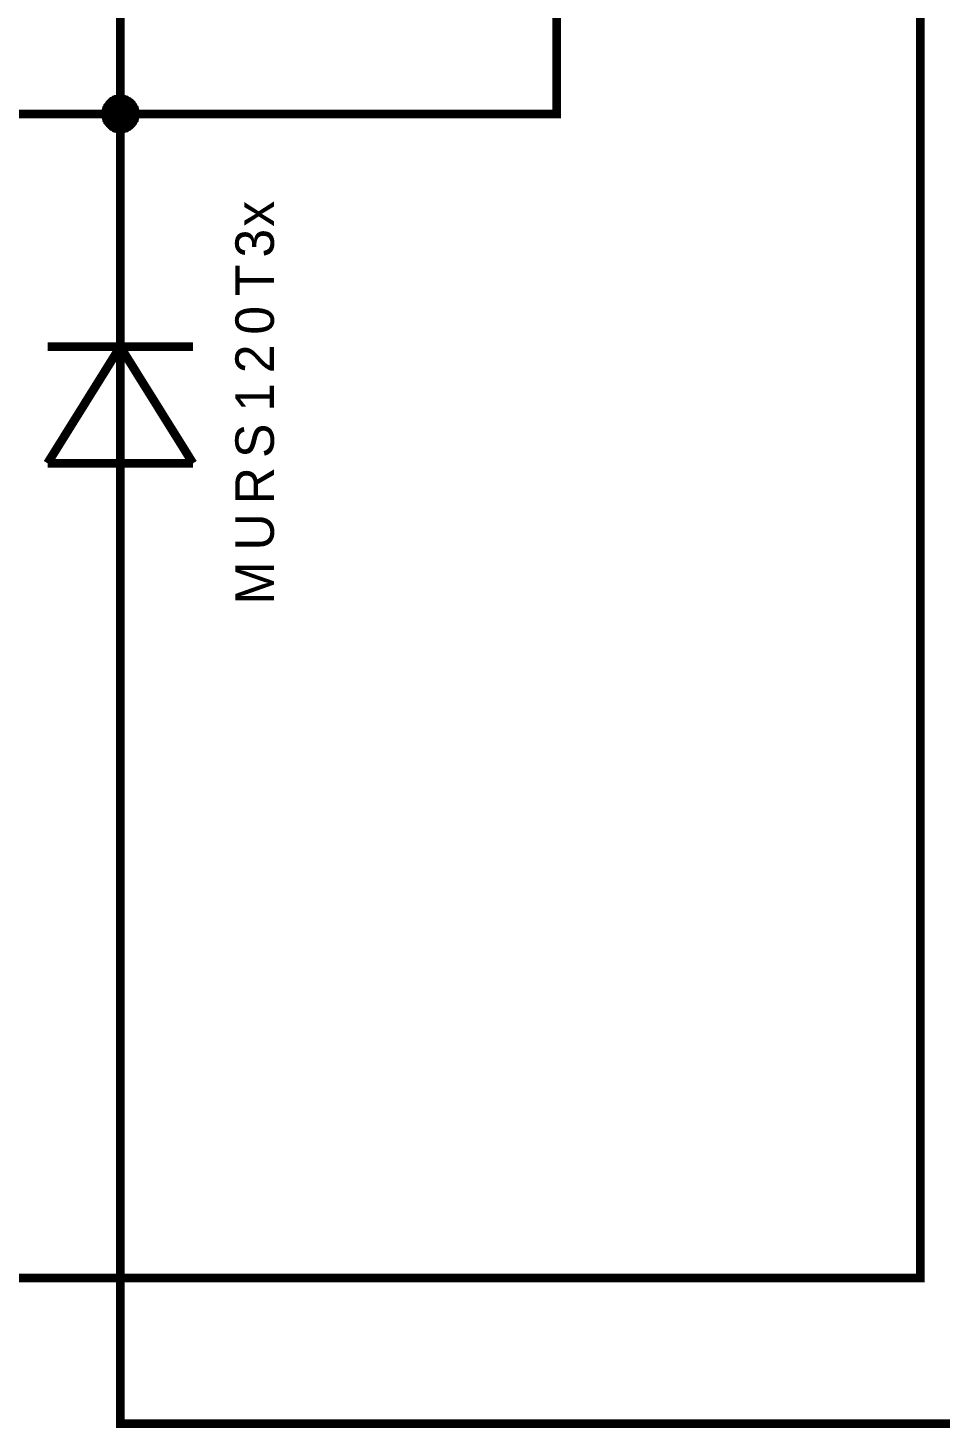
# Model space of a CAD drawing. Header units: millimetres. Extents: x 0 to 420, y 0 to 297.
# Drawn here: x 224.32 to 255.69, y 124.84 to 172.95 of the extents above; entities that cross this region are included whole.
import ezdxf

# ---------------------------------------------------------------- set-up
doc = ezdxf.new("R2010")
doc.units = ezdxf.units.MM
doc.layers.add('Sheet', color=255, linetype='Continuous')

msp = doc.modelspace()

# ---------------------------------------------------------------- linework, layer by layer
at = {"layer": 'Sheet'}
for points, const_width in [([(222.496, 129.987), (254.986, 129.987), (254.986, 210)], 0.3), ([(242.49, 177.495), (242.49, 169.993), (227.494, 169.993), (227.494, 184.996)], 0.3), ([(226.998, 169.993), (226.998, 170.027), (226.998, 170.043), (226.998, 170.076), (227.015, 170.093), (227.015, 170.126), (227.015, 170.142), (227.031, 170.176), (227.031, 170.192), (227.048, 170.209), (227.064, 170.242), (227.064, 170.258), (227.081, 170.275), (227.097, 170.291), (227.114, 170.325), (227.13, 170.341), (227.147, 170.358), (227.163, 170.374), (227.18, 170.391), (227.197, 170.407), (227.213, 170.424), (227.23, 170.424), (227.263, 170.441), (227.279, 170.457), (227.296, 170.474), (227.329, 170.474), (227.346, 170.49), (227.362, 170.49), (227.395, 170.49), (227.412, 170.507), (227.445, 170.507), (227.461, 170.507), (227.494, 170.507)], 0.3), ([(226.998, 169.993), (226.998, 170.027), (226.998, 170.043), (226.998, 170.076), (227.015, 170.093), (227.015, 170.126), (227.015, 170.142), (227.031, 170.176), (227.031, 170.192), (227.048, 170.209), (227.064, 170.242), (227.064, 170.258), (227.081, 170.275), (227.097, 170.291), (227.114, 170.325), (227.13, 170.341), (227.147, 170.358), (227.163, 170.374), (227.18, 170.391), (227.197, 170.407), (227.213, 170.424), (227.23, 170.424), (227.263, 170.441), (227.279, 170.457), (227.296, 170.474), (227.329, 170.474), (227.346, 170.49), (227.362, 170.49), (227.395, 170.49), (227.412, 170.507), (227.445, 170.507), (227.461, 170.507), (227.494, 170.507)], 0.3), ([(226.998, 169.993), (226.998, 170.027), (226.998, 170.043), (226.998, 170.076), (227.015, 170.093), (227.015, 170.126), (227.015, 170.142), (227.031, 170.176), (227.031, 170.192), (227.048, 170.209), (227.064, 170.242), (227.064, 170.258), (227.081, 170.275), (227.097, 170.291), (227.114, 170.325), (227.13, 170.341), (227.147, 170.358), (227.163, 170.374), (227.18, 170.391), (227.197, 170.407), (227.213, 170.424), (227.23, 170.424), (227.263, 170.441), (227.279, 170.457), (227.296, 170.474), (227.329, 170.474), (227.346, 170.49), (227.362, 170.49), (227.395, 170.49), (227.412, 170.507), (227.445, 170.507), (227.461, 170.507), (227.494, 170.507)], 0.3), ([(226.998, 169.993), (226.998, 170.027), (226.998, 170.043), (226.998, 170.076), (227.015, 170.093), (227.015, 170.126), (227.015, 170.142), (227.031, 170.176), (227.031, 170.192), (227.048, 170.209), (227.064, 170.242), (227.064, 170.258), (227.081, 170.275), (227.097, 170.291), (227.114, 170.325), (227.13, 170.341), (227.147, 170.358), (227.163, 170.374), (227.18, 170.391), (227.197, 170.407), (227.213, 170.424), (227.23, 170.424), (227.263, 170.441), (227.279, 170.457), (227.296, 170.474), (227.329, 170.474), (227.346, 170.49), (227.362, 170.49), (227.395, 170.49), (227.412, 170.507), (227.445, 170.507), (227.461, 170.507), (227.494, 170.507)], 0.3), ([(226.998, 169.993), (226.998, 170.027), (226.998, 170.043), (226.998, 170.076), (227.015, 170.093), (227.015, 170.126), (227.015, 170.142), (227.031, 170.176), (227.031, 170.192), (227.048, 170.209), (227.064, 170.242), (227.064, 170.258), (227.081, 170.275), (227.097, 170.291), (227.114, 170.325), (227.13, 170.341), (227.147, 170.358), (227.163, 170.374), (227.18, 170.391), (227.197, 170.407), (227.213, 170.424), (227.23, 170.424), (227.263, 170.441), (227.279, 170.457), (227.296, 170.474), (227.329, 170.474), (227.346, 170.49), (227.362, 170.49), (227.395, 170.49), (227.412, 170.507), (227.445, 170.507), (227.461, 170.507), (227.494, 170.507)], 0.3), ([(226.998, 169.993), (226.998, 170.027), (226.998, 170.043), (226.998, 170.076), (227.015, 170.093), (227.015, 170.126), (227.015, 170.142), (227.031, 170.176), (227.031, 170.192), (227.048, 170.209), (227.064, 170.242), (227.064, 170.258), (227.081, 170.275), (227.097, 170.291), (227.114, 170.325), (227.13, 170.341), (227.147, 170.358), (227.163, 170.374), (227.18, 170.391), (227.197, 170.407), (227.213, 170.424), (227.23, 170.424), (227.263, 170.441), (227.279, 170.457), (227.296, 170.474), (227.329, 170.474), (227.346, 170.49), (227.362, 170.49), (227.395, 170.49), (227.412, 170.507), (227.445, 170.507), (227.461, 170.507), (227.494, 170.507)], 0.3), ([(226.998, 169.993), (226.998, 170.027), (226.998, 170.043), (226.998, 170.076), (227.015, 170.093), (227.015, 170.126), (227.015, 170.142), (227.031, 170.176), (227.031, 170.192), (227.048, 170.209), (227.064, 170.242), (227.064, 170.258), (227.081, 170.275), (227.097, 170.291), (227.114, 170.325), (227.13, 170.341), (227.147, 170.358), (227.163, 170.374), (227.18, 170.391), (227.197, 170.407), (227.213, 170.424), (227.23, 170.424), (227.263, 170.441), (227.279, 170.457), (227.296, 170.474), (227.329, 170.474), (227.346, 170.49), (227.362, 170.49), (227.395, 170.49), (227.412, 170.507), (227.445, 170.507), (227.461, 170.507), (227.494, 170.507)], 0.0991), ([(226.998, 169.993), (226.998, 170.027), (226.998, 170.043), (226.998, 170.076), (227.015, 170.093), (227.015, 170.126), (227.015, 170.142), (227.031, 170.176), (227.031, 170.192), (227.048, 170.209), (227.064, 170.242), (227.064, 170.258), (227.081, 170.275), (227.097, 170.291), (227.114, 170.325), (227.13, 170.341), (227.147, 170.358), (227.163, 170.374), (227.18, 170.391), (227.197, 170.407), (227.213, 170.424), (227.23, 170.424), (227.263, 170.441), (227.279, 170.457), (227.296, 170.474), (227.329, 170.474), (227.346, 170.49), (227.362, 170.49), (227.395, 170.49), (227.412, 170.507), (227.445, 170.507), (227.461, 170.507), (227.494, 170.507)], 0.0991), ([(226.998, 169.993), (226.998, 170.027), (226.998, 170.043), (226.998, 170.076), (227.015, 170.093), (227.015, 170.126), (227.015, 170.142), (227.031, 170.176), (227.031, 170.192), (227.048, 170.209), (227.064, 170.242), (227.064, 170.258), (227.081, 170.275), (227.097, 170.291), (227.114, 170.325), (227.13, 170.341), (227.147, 170.358), (227.163, 170.374), (227.18, 170.391), (227.197, 170.407), (227.213, 170.424), (227.23, 170.424), (227.263, 170.441), (227.279, 170.457), (227.296, 170.474), (227.329, 170.474), (227.346, 170.49), (227.362, 170.49), (227.395, 170.49), (227.412, 170.507), (227.445, 170.507), (227.461, 170.507), (227.494, 170.507)], 0.0991), ([(226.998, 169.993), (226.998, 170.027), (226.998, 170.043), (226.998, 170.076), (227.015, 170.093), (227.015, 170.126), (227.015, 170.142), (227.031, 170.176), (227.031, 170.192), (227.048, 170.209), (227.064, 170.242), (227.064, 170.258), (227.081, 170.275), (227.097, 170.291), (227.114, 170.325), (227.13, 170.341), (227.147, 170.358), (227.163, 170.374), (227.18, 170.391), (227.197, 170.407), (227.213, 170.424), (227.23, 170.424), (227.263, 170.441), (227.279, 170.457), (227.296, 170.474), (227.329, 170.474), (227.346, 170.49), (227.362, 170.49), (227.395, 170.49), (227.412, 170.507), (227.445, 170.507), (227.461, 170.507), (227.494, 170.507)], 0.0991), ([(226.998, 169.993), (226.998, 170.027), (226.998, 170.043), (226.998, 170.076), (227.015, 170.093), (227.015, 170.126), (227.015, 170.142), (227.031, 170.176), (227.031, 170.192), (227.048, 170.209), (227.064, 170.242), (227.064, 170.258), (227.081, 170.275), (227.097, 170.291), (227.114, 170.325), (227.13, 170.341), (227.147, 170.358), (227.163, 170.374), (227.18, 170.391), (227.197, 170.407), (227.213, 170.424), (227.23, 170.424), (227.263, 170.441), (227.279, 170.457), (227.296, 170.474), (227.329, 170.474), (227.346, 170.49), (227.362, 170.49), (227.395, 170.49), (227.412, 170.507), (227.445, 170.507), (227.461, 170.507), (227.494, 170.507)], 0.0991), ([(226.998, 169.993), (226.998, 170.027), (226.998, 170.043), (226.998, 170.076), (227.015, 170.093), (227.015, 170.126), (227.015, 170.142), (227.031, 170.176), (227.031, 170.192), (227.048, 170.209), (227.064, 170.242), (227.064, 170.258), (227.081, 170.275), (227.097, 170.291), (227.114, 170.325), (227.13, 170.341), (227.147, 170.358), (227.163, 170.374), (227.18, 170.391), (227.197, 170.407), (227.213, 170.424), (227.23, 170.424), (227.263, 170.441), (227.279, 170.457), (227.296, 170.474), (227.329, 170.474), (227.346, 170.49), (227.362, 170.49), (227.395, 170.49), (227.412, 170.507), (227.445, 170.507), (227.461, 170.507), (227.494, 170.507)], 0.0991), ([(227.494, 170.507), (227.494, 170.507)], 0.3), ([(227.494, 170.507), (227.528, 170.507), (227.544, 170.507), (227.577, 170.507), (227.594, 170.49), (227.627, 170.49), (227.643, 170.49), (227.677, 170.474), (227.693, 170.474), (227.71, 170.457), (227.743, 170.441), (227.759, 170.424), (227.776, 170.424), (227.792, 170.407), (227.826, 170.391), (227.842, 170.374), (227.859, 170.358), (227.875, 170.341), (227.892, 170.325), (227.908, 170.291), (227.925, 170.275), (227.925, 170.258), (227.941, 170.242), (227.958, 170.209), (227.974, 170.192), (227.974, 170.176), (227.991, 170.142), (227.991, 170.126), (227.991, 170.093), (228.008, 170.076), (228.008, 170.043), (228.008, 170.027), (228.008, 169.993)], 0.3), ([(227.494, 170.507), (227.494, 170.507)], 0.3), ([(227.494, 170.507), (227.528, 170.507), (227.544, 170.507), (227.577, 170.507), (227.594, 170.49), (227.627, 170.49), (227.643, 170.49), (227.677, 170.474), (227.693, 170.474), (227.71, 170.457), (227.743, 170.441), (227.759, 170.424), (227.776, 170.424), (227.792, 170.407), (227.826, 170.391), (227.842, 170.374), (227.859, 170.358), (227.875, 170.341), (227.892, 170.325), (227.908, 170.291), (227.925, 170.275), (227.925, 170.258), (227.941, 170.242), (227.958, 170.209), (227.974, 170.192), (227.974, 170.176), (227.991, 170.142), (227.991, 170.126), (227.991, 170.093), (228.008, 170.076), (228.008, 170.043), (228.008, 170.027), (228.008, 169.993)], 0.3), ([(227.494, 170.507), (227.494, 170.507)], 0.3), ([(227.494, 170.507), (227.528, 170.507), (227.544, 170.507), (227.577, 170.507), (227.594, 170.49), (227.627, 170.49), (227.643, 170.49), (227.677, 170.474), (227.693, 170.474), (227.71, 170.457), (227.743, 170.441), (227.759, 170.424), (227.776, 170.424), (227.792, 170.407), (227.826, 170.391), (227.842, 170.374), (227.859, 170.358), (227.875, 170.341), (227.892, 170.325), (227.908, 170.291), (227.925, 170.275), (227.925, 170.258), (227.941, 170.242), (227.958, 170.209), (227.974, 170.192), (227.974, 170.176), (227.991, 170.142), (227.991, 170.126), (227.991, 170.093), (228.008, 170.076), (228.008, 170.043), (228.008, 170.027), (228.008, 169.993)], 0.3), ([(227.494, 170.507), (227.494, 170.507)], 0.3), ([(227.494, 170.507), (227.528, 170.507), (227.544, 170.507), (227.577, 170.507), (227.594, 170.49), (227.627, 170.49), (227.643, 170.49), (227.677, 170.474), (227.693, 170.474), (227.71, 170.457), (227.743, 170.441), (227.759, 170.424), (227.776, 170.424), (227.792, 170.407), (227.826, 170.391), (227.842, 170.374), (227.859, 170.358), (227.875, 170.341), (227.892, 170.325), (227.908, 170.291), (227.925, 170.275), (227.925, 170.258), (227.941, 170.242), (227.958, 170.209), (227.974, 170.192), (227.974, 170.176), (227.991, 170.142), (227.991, 170.126), (227.991, 170.093), (228.008, 170.076), (228.008, 170.043), (228.008, 170.027), (228.008, 169.993)], 0.3), ([(227.494, 170.507), (227.494, 170.507)], 0.3), ([(227.494, 170.507), (227.528, 170.507), (227.544, 170.507), (227.577, 170.507), (227.594, 170.49), (227.627, 170.49), (227.643, 170.49), (227.677, 170.474), (227.693, 170.474), (227.71, 170.457), (227.743, 170.441), (227.759, 170.424), (227.776, 170.424), (227.792, 170.407), (227.826, 170.391), (227.842, 170.374), (227.859, 170.358), (227.875, 170.341), (227.892, 170.325), (227.908, 170.291), (227.925, 170.275), (227.925, 170.258), (227.941, 170.242), (227.958, 170.209), (227.974, 170.192), (227.974, 170.176), (227.991, 170.142), (227.991, 170.126), (227.991, 170.093), (228.008, 170.076), (228.008, 170.043), (228.008, 170.027), (228.008, 169.993)], 0.3), ([(227.494, 170.507), (227.494, 170.507)], 0.3), ([(227.494, 170.507), (227.528, 170.507), (227.544, 170.507), (227.577, 170.507), (227.594, 170.49), (227.627, 170.49), (227.643, 170.49), (227.677, 170.474), (227.693, 170.474), (227.71, 170.457), (227.743, 170.441), (227.759, 170.424), (227.776, 170.424), (227.792, 170.407), (227.826, 170.391), (227.842, 170.374), (227.859, 170.358), (227.875, 170.341), (227.892, 170.325), (227.908, 170.291), (227.925, 170.275), (227.925, 170.258), (227.941, 170.242), (227.958, 170.209), (227.974, 170.192), (227.974, 170.176), (227.991, 170.142), (227.991, 170.126), (227.991, 170.093), (228.008, 170.076), (228.008, 170.043), (228.008, 170.027), (228.008, 169.993)], 0.3), ([(227.494, 170.507), (227.494, 170.507)], 0.0991), ([(227.494, 170.507), (227.528, 170.507), (227.544, 170.507), (227.577, 170.507), (227.594, 170.49), (227.627, 170.49), (227.643, 170.49), (227.677, 170.474), (227.693, 170.474), (227.71, 170.457), (227.743, 170.441), (227.759, 170.424), (227.776, 170.424), (227.792, 170.407), (227.826, 170.391), (227.842, 170.374), (227.859, 170.358), (227.875, 170.341), (227.892, 170.325), (227.908, 170.291), (227.925, 170.275), (227.925, 170.258), (227.941, 170.242), (227.958, 170.209), (227.974, 170.192), (227.974, 170.176), (227.991, 170.142), (227.991, 170.126), (227.991, 170.093), (228.008, 170.076), (228.008, 170.043), (228.008, 170.027), (228.008, 169.993)], 0.0991), ([(227.494, 170.507), (227.494, 170.507)], 0.0991), ([(227.494, 170.507), (227.528, 170.507), (227.544, 170.507), (227.577, 170.507), (227.594, 170.49), (227.627, 170.49), (227.643, 170.49), (227.677, 170.474), (227.693, 170.474), (227.71, 170.457), (227.743, 170.441), (227.759, 170.424), (227.776, 170.424), (227.792, 170.407), (227.826, 170.391), (227.842, 170.374), (227.859, 170.358), (227.875, 170.341), (227.892, 170.325), (227.908, 170.291), (227.925, 170.275), (227.925, 170.258), (227.941, 170.242), (227.958, 170.209), (227.974, 170.192), (227.974, 170.176), (227.991, 170.142), (227.991, 170.126), (227.991, 170.093), (228.008, 170.076), (228.008, 170.043), (228.008, 170.027), (228.008, 169.993)], 0.0991), ([(227.494, 170.507), (227.494, 170.507)], 0.0991), ([(227.494, 170.507), (227.528, 170.507), (227.544, 170.507), (227.577, 170.507), (227.594, 170.49), (227.627, 170.49), (227.643, 170.49), (227.677, 170.474), (227.693, 170.474), (227.71, 170.457), (227.743, 170.441), (227.759, 170.424), (227.776, 170.424), (227.792, 170.407), (227.826, 170.391), (227.842, 170.374), (227.859, 170.358), (227.875, 170.341), (227.892, 170.325), (227.908, 170.291), (227.925, 170.275), (227.925, 170.258), (227.941, 170.242), (227.958, 170.209), (227.974, 170.192), (227.974, 170.176), (227.991, 170.142), (227.991, 170.126), (227.991, 170.093), (228.008, 170.076), (228.008, 170.043), (228.008, 170.027), (228.008, 169.993)], 0.0991), ([(227.494, 170.507), (227.494, 170.507)], 0.0991), ([(227.494, 170.507), (227.528, 170.507), (227.544, 170.507), (227.577, 170.507), (227.594, 170.49), (227.627, 170.49), (227.643, 170.49), (227.677, 170.474), (227.693, 170.474), (227.71, 170.457), (227.743, 170.441), (227.759, 170.424), (227.776, 170.424), (227.792, 170.407), (227.826, 170.391), (227.842, 170.374), (227.859, 170.358), (227.875, 170.341), (227.892, 170.325), (227.908, 170.291), (227.925, 170.275), (227.925, 170.258), (227.941, 170.242), (227.958, 170.209), (227.974, 170.192), (227.974, 170.176), (227.991, 170.142), (227.991, 170.126), (227.991, 170.093), (228.008, 170.076), (228.008, 170.043), (228.008, 170.027), (228.008, 169.993)], 0.0991), ([(227.494, 170.507), (227.494, 170.507)], 0.0991), ([(227.494, 170.507), (227.528, 170.507), (227.544, 170.507), (227.577, 170.507), (227.594, 170.49), (227.627, 170.49), (227.643, 170.49), (227.677, 170.474), (227.693, 170.474), (227.71, 170.457), (227.743, 170.441), (227.759, 170.424), (227.776, 170.424), (227.792, 170.407), (227.826, 170.391), (227.842, 170.374), (227.859, 170.358), (227.875, 170.341), (227.892, 170.325), (227.908, 170.291), (227.925, 170.275), (227.925, 170.258), (227.941, 170.242), (227.958, 170.209), (227.974, 170.192), (227.974, 170.176), (227.991, 170.142), (227.991, 170.126), (227.991, 170.093), (228.008, 170.076), (228.008, 170.043), (228.008, 170.027), (228.008, 169.993)], 0.0991), ([(227.494, 170.507), (227.494, 170.507)], 0.0991), ([(227.494, 170.507), (227.528, 170.507), (227.544, 170.507), (227.577, 170.507), (227.594, 170.49), (227.627, 170.49), (227.643, 170.49), (227.677, 170.474), (227.693, 170.474), (227.71, 170.457), (227.743, 170.441), (227.759, 170.424), (227.776, 170.424), (227.792, 170.407), (227.826, 170.391), (227.842, 170.374), (227.859, 170.358), (227.875, 170.341), (227.892, 170.325), (227.908, 170.291), (227.925, 170.275), (227.925, 170.258), (227.941, 170.242), (227.958, 170.209), (227.974, 170.192), (227.974, 170.176), (227.991, 170.142), (227.991, 170.126), (227.991, 170.093), (228.008, 170.076), (228.008, 170.043), (228.008, 170.027), (228.008, 169.993)], 0.0991), ([(227.494, 169.993), (222.496, 169.993)], 0.3), ([(227.494, 169.48), (227.461, 169.48), (227.445, 169.48), (227.412, 169.48), (227.395, 169.497), (227.362, 169.497), (227.346, 169.497), (227.329, 169.513), (227.296, 169.513), (227.279, 169.53), (227.263, 169.546), (227.23, 169.563), (227.213, 169.563), (227.197, 169.579), (227.18, 169.596), (227.163, 169.613), (227.147, 169.629), (227.13, 169.646), (227.114, 169.662), (227.097, 169.695), (227.081, 169.712), (227.064, 169.728), (227.064, 169.745), (227.048, 169.778), (227.031, 169.795), (227.031, 169.811), (227.015, 169.844), (227.015, 169.861), (227.015, 169.894), (226.998, 169.911), (226.998, 169.944), (226.998, 169.96), (226.998, 169.993)], 0.3), ([(226.998, 169.993), (226.998, 169.993)], 0.3), ([(227.494, 169.48), (227.461, 169.48), (227.445, 169.48), (227.412, 169.48), (227.395, 169.497), (227.362, 169.497), (227.346, 169.497), (227.329, 169.513), (227.296, 169.513), (227.279, 169.53), (227.263, 169.546), (227.23, 169.563), (227.213, 169.563), (227.197, 169.579), (227.18, 169.596), (227.163, 169.613), (227.147, 169.629), (227.13, 169.646), (227.114, 169.662), (227.097, 169.695), (227.081, 169.712), (227.064, 169.728), (227.064, 169.745), (227.048, 169.778), (227.031, 169.795), (227.031, 169.811), (227.015, 169.844), (227.015, 169.861), (227.015, 169.894), (226.998, 169.911), (226.998, 169.944), (226.998, 169.96), (226.998, 169.993)], 0.3), ([(226.998, 169.993), (226.998, 169.993)], 0.3), ([(227.494, 169.48), (227.461, 169.48), (227.445, 169.48), (227.412, 169.48), (227.395, 169.497), (227.362, 169.497), (227.346, 169.497), (227.329, 169.513), (227.296, 169.513), (227.279, 169.53), (227.263, 169.546), (227.23, 169.563), (227.213, 169.563), (227.197, 169.579), (227.18, 169.596), (227.163, 169.613), (227.147, 169.629), (227.13, 169.646), (227.114, 169.662), (227.097, 169.695), (227.081, 169.712), (227.064, 169.728), (227.064, 169.745), (227.048, 169.778), (227.031, 169.795), (227.031, 169.811), (227.015, 169.844), (227.015, 169.861), (227.015, 169.894), (226.998, 169.911), (226.998, 169.944), (226.998, 169.96), (226.998, 169.993)], 0.3), ([(226.998, 169.993), (226.998, 169.993)], 0.3), ([(227.494, 169.48), (227.461, 169.48), (227.445, 169.48), (227.412, 169.48), (227.395, 169.497), (227.362, 169.497), (227.346, 169.497), (227.329, 169.513), (227.296, 169.513), (227.279, 169.53), (227.263, 169.546), (227.23, 169.563), (227.213, 169.563), (227.197, 169.579), (227.18, 169.596), (227.163, 169.613), (227.147, 169.629), (227.13, 169.646), (227.114, 169.662), (227.097, 169.695), (227.081, 169.712), (227.064, 169.728), (227.064, 169.745), (227.048, 169.778), (227.031, 169.795), (227.031, 169.811), (227.015, 169.844), (227.015, 169.861), (227.015, 169.894), (226.998, 169.911), (226.998, 169.944), (226.998, 169.96), (226.998, 169.993)], 0.3), ([(226.998, 169.993), (226.998, 169.993)], 0.3), ([(227.494, 169.48), (227.461, 169.48), (227.445, 169.48), (227.412, 169.48), (227.395, 169.497), (227.362, 169.497), (227.346, 169.497), (227.329, 169.513), (227.296, 169.513), (227.279, 169.53), (227.263, 169.546), (227.23, 169.563), (227.213, 169.563), (227.197, 169.579), (227.18, 169.596), (227.163, 169.613), (227.147, 169.629), (227.13, 169.646), (227.114, 169.662), (227.097, 169.695), (227.081, 169.712), (227.064, 169.728), (227.064, 169.745), (227.048, 169.778), (227.031, 169.795), (227.031, 169.811), (227.015, 169.844), (227.015, 169.861), (227.015, 169.894), (226.998, 169.911), (226.998, 169.944), (226.998, 169.96), (226.998, 169.993)], 0.3), ([(226.998, 169.993), (226.998, 169.993)], 0.3), ([(227.494, 169.48), (227.461, 169.48), (227.445, 169.48), (227.412, 169.48), (227.395, 169.497), (227.362, 169.497), (227.346, 169.497), (227.329, 169.513), (227.296, 169.513), (227.279, 169.53), (227.263, 169.546), (227.23, 169.563), (227.213, 169.563), (227.197, 169.579), (227.18, 169.596), (227.163, 169.613), (227.147, 169.629), (227.13, 169.646), (227.114, 169.662), (227.097, 169.695), (227.081, 169.712), (227.064, 169.728), (227.064, 169.745), (227.048, 169.778), (227.031, 169.795), (227.031, 169.811), (227.015, 169.844), (227.015, 169.861), (227.015, 169.894), (226.998, 169.911), (226.998, 169.944), (226.998, 169.96), (226.998, 169.993)], 0.3), ([(226.998, 169.993), (226.998, 169.993)], 0.3), ([(227.494, 169.48), (227.461, 169.48), (227.445, 169.48), (227.412, 169.48), (227.395, 169.497), (227.362, 169.497), (227.346, 169.497), (227.329, 169.513), (227.296, 169.513), (227.279, 169.53), (227.263, 169.546), (227.23, 169.563), (227.213, 169.563), (227.197, 169.579), (227.18, 169.596), (227.163, 169.613), (227.147, 169.629), (227.13, 169.646), (227.114, 169.662), (227.097, 169.695), (227.081, 169.712), (227.064, 169.728), (227.064, 169.745), (227.048, 169.778), (227.031, 169.795), (227.031, 169.811), (227.015, 169.844), (227.015, 169.861), (227.015, 169.894), (226.998, 169.911), (226.998, 169.944), (226.998, 169.96), (226.998, 169.993)], 0.0991), ([(226.998, 169.993), (226.998, 169.993)], 0.0991), ([(227.494, 169.48), (227.461, 169.48), (227.445, 169.48), (227.412, 169.48), (227.395, 169.497), (227.362, 169.497), (227.346, 169.497), (227.329, 169.513), (227.296, 169.513), (227.279, 169.53), (227.263, 169.546), (227.23, 169.563), (227.213, 169.563), (227.197, 169.579), (227.18, 169.596), (227.163, 169.613), (227.147, 169.629), (227.13, 169.646), (227.114, 169.662), (227.097, 169.695), (227.081, 169.712), (227.064, 169.728), (227.064, 169.745), (227.048, 169.778), (227.031, 169.795), (227.031, 169.811), (227.015, 169.844), (227.015, 169.861), (227.015, 169.894), (226.998, 169.911), (226.998, 169.944), (226.998, 169.96), (226.998, 169.993)], 0.0991), ([(226.998, 169.993), (226.998, 169.993)], 0.0991), ([(227.494, 169.48), (227.461, 169.48), (227.445, 169.48), (227.412, 169.48), (227.395, 169.497), (227.362, 169.497), (227.346, 169.497), (227.329, 169.513), (227.296, 169.513), (227.279, 169.53), (227.263, 169.546), (227.23, 169.563), (227.213, 169.563), (227.197, 169.579), (227.18, 169.596), (227.163, 169.613), (227.147, 169.629), (227.13, 169.646), (227.114, 169.662), (227.097, 169.695), (227.081, 169.712), (227.064, 169.728), (227.064, 169.745), (227.048, 169.778), (227.031, 169.795), (227.031, 169.811), (227.015, 169.844), (227.015, 169.861), (227.015, 169.894), (226.998, 169.911), (226.998, 169.944), (226.998, 169.96), (226.998, 169.993)], 0.0991), ([(226.998, 169.993), (226.998, 169.993)], 0.0991), ([(227.494, 169.48), (227.461, 169.48), (227.445, 169.48), (227.412, 169.48), (227.395, 169.497), (227.362, 169.497), (227.346, 169.497), (227.329, 169.513), (227.296, 169.513), (227.279, 169.53), (227.263, 169.546), (227.23, 169.563), (227.213, 169.563), (227.197, 169.579), (227.18, 169.596), (227.163, 169.613), (227.147, 169.629), (227.13, 169.646), (227.114, 169.662), (227.097, 169.695), (227.081, 169.712), (227.064, 169.728), (227.064, 169.745), (227.048, 169.778), (227.031, 169.795), (227.031, 169.811), (227.015, 169.844), (227.015, 169.861), (227.015, 169.894), (226.998, 169.911), (226.998, 169.944), (226.998, 169.96), (226.998, 169.993)], 0.0991), ([(226.998, 169.993), (226.998, 169.993)], 0.0991), ([(227.494, 169.48), (227.461, 169.48), (227.445, 169.48), (227.412, 169.48), (227.395, 169.497), (227.362, 169.497), (227.346, 169.497), (227.329, 169.513), (227.296, 169.513), (227.279, 169.53), (227.263, 169.546), (227.23, 169.563), (227.213, 169.563), (227.197, 169.579), (227.18, 169.596), (227.163, 169.613), (227.147, 169.629), (227.13, 169.646), (227.114, 169.662), (227.097, 169.695), (227.081, 169.712), (227.064, 169.728), (227.064, 169.745), (227.048, 169.778), (227.031, 169.795), (227.031, 169.811), (227.015, 169.844), (227.015, 169.861), (227.015, 169.894), (226.998, 169.911), (226.998, 169.944), (226.998, 169.96), (226.998, 169.993)], 0.0991), ([(226.998, 169.993), (226.998, 169.993)], 0.0991), ([(227.494, 169.48), (227.461, 169.48), (227.445, 169.48), (227.412, 169.48), (227.395, 169.497), (227.362, 169.497), (227.346, 169.497), (227.329, 169.513), (227.296, 169.513), (227.279, 169.53), (227.263, 169.546), (227.23, 169.563), (227.213, 169.563), (227.197, 169.579), (227.18, 169.596), (227.163, 169.613), (227.147, 169.629), (227.13, 169.646), (227.114, 169.662), (227.097, 169.695), (227.081, 169.712), (227.064, 169.728), (227.064, 169.745), (227.048, 169.778), (227.031, 169.795), (227.031, 169.811), (227.015, 169.844), (227.015, 169.861), (227.015, 169.894), (226.998, 169.911), (226.998, 169.944), (226.998, 169.96), (226.998, 169.993)], 0.0991), ([(226.998, 169.993), (226.998, 169.993)], 0.0991), ([(228.008, 169.993), (228.008, 169.96), (228.008, 169.944), (228.008, 169.911), (227.991, 169.894), (227.991, 169.861), (227.991, 169.844), (227.974, 169.811), (227.974, 169.795), (227.958, 169.778), (227.941, 169.745), (227.925, 169.728), (227.925, 169.712), (227.908, 169.695), (227.892, 169.662), (227.875, 169.646), (227.859, 169.629), (227.842, 169.613), (227.826, 169.596), (227.792, 169.579), (227.776, 169.563), (227.759, 169.563), (227.743, 169.546), (227.71, 169.53), (227.693, 169.513), (227.677, 169.513), (227.643, 169.497), (227.627, 169.497), (227.594, 169.497), (227.577, 169.48), (227.544, 169.48), (227.528, 169.48), (227.494, 169.48)], 0.3), ([(228.008, 169.993), (228.008, 169.96), (228.008, 169.944), (228.008, 169.911), (227.991, 169.894), (227.991, 169.861), (227.991, 169.844), (227.974, 169.811), (227.974, 169.795), (227.958, 169.778), (227.941, 169.745), (227.925, 169.728), (227.925, 169.712), (227.908, 169.695), (227.892, 169.662), (227.875, 169.646), (227.859, 169.629), (227.842, 169.613), (227.826, 169.596), (227.792, 169.579), (227.776, 169.563), (227.759, 169.563), (227.743, 169.546), (227.71, 169.53), (227.693, 169.513), (227.677, 169.513), (227.643, 169.497), (227.627, 169.497), (227.594, 169.497), (227.577, 169.48), (227.544, 169.48), (227.528, 169.48), (227.494, 169.48)], 0.3), ([(227.494, 164.993), (227.494, 169.993)], 0.3), ([(228.008, 169.993), (228.008, 169.96), (228.008, 169.944), (228.008, 169.911), (227.991, 169.894), (227.991, 169.861), (227.991, 169.844), (227.974, 169.811), (227.974, 169.795), (227.958, 169.778), (227.941, 169.745), (227.925, 169.728), (227.925, 169.712), (227.908, 169.695), (227.892, 169.662), (227.875, 169.646), (227.859, 169.629), (227.842, 169.613), (227.826, 169.596), (227.792, 169.579), (227.776, 169.563), (227.759, 169.563), (227.743, 169.546), (227.71, 169.53), (227.693, 169.513), (227.677, 169.513), (227.643, 169.497), (227.627, 169.497), (227.594, 169.497), (227.577, 169.48), (227.544, 169.48), (227.528, 169.48), (227.494, 169.48)], 0.3), ([(228.008, 169.993), (228.008, 169.96), (228.008, 169.944), (228.008, 169.911), (227.991, 169.894), (227.991, 169.861), (227.991, 169.844), (227.974, 169.811), (227.974, 169.795), (227.958, 169.778), (227.941, 169.745), (227.925, 169.728), (227.925, 169.712), (227.908, 169.695), (227.892, 169.662), (227.875, 169.646), (227.859, 169.629), (227.842, 169.613), (227.826, 169.596), (227.792, 169.579), (227.776, 169.563), (227.759, 169.563), (227.743, 169.546), (227.71, 169.53), (227.693, 169.513), (227.677, 169.513), (227.643, 169.497), (227.627, 169.497), (227.594, 169.497), (227.577, 169.48), (227.544, 169.48), (227.528, 169.48), (227.494, 169.48)], 0.3), ([(228.008, 169.993), (228.008, 169.96), (228.008, 169.944), (228.008, 169.911), (227.991, 169.894), (227.991, 169.861), (227.991, 169.844), (227.974, 169.811), (227.974, 169.795), (227.958, 169.778), (227.941, 169.745), (227.925, 169.728), (227.925, 169.712), (227.908, 169.695), (227.892, 169.662), (227.875, 169.646), (227.859, 169.629), (227.842, 169.613), (227.826, 169.596), (227.792, 169.579), (227.776, 169.563), (227.759, 169.563), (227.743, 169.546), (227.71, 169.53), (227.693, 169.513), (227.677, 169.513), (227.643, 169.497), (227.627, 169.497), (227.594, 169.497), (227.577, 169.48), (227.544, 169.48), (227.528, 169.48), (227.494, 169.48)], 0.3), ([(228.008, 169.993), (228.008, 169.96), (228.008, 169.944), (228.008, 169.911), (227.991, 169.894), (227.991, 169.861), (227.991, 169.844), (227.974, 169.811), (227.974, 169.795), (227.958, 169.778), (227.941, 169.745), (227.925, 169.728), (227.925, 169.712), (227.908, 169.695), (227.892, 169.662), (227.875, 169.646), (227.859, 169.629), (227.842, 169.613), (227.826, 169.596), (227.792, 169.579), (227.776, 169.563), (227.759, 169.563), (227.743, 169.546), (227.71, 169.53), (227.693, 169.513), (227.677, 169.513), (227.643, 169.497), (227.627, 169.497), (227.594, 169.497), (227.577, 169.48), (227.544, 169.48), (227.528, 169.48), (227.494, 169.48)], 0.3), ([(228.008, 169.993), (228.008, 169.96), (228.008, 169.944), (228.008, 169.911), (227.991, 169.894), (227.991, 169.861), (227.991, 169.844), (227.974, 169.811), (227.974, 169.795), (227.958, 169.778), (227.941, 169.745), (227.925, 169.728), (227.925, 169.712), (227.908, 169.695), (227.892, 169.662), (227.875, 169.646), (227.859, 169.629), (227.842, 169.613), (227.826, 169.596), (227.792, 169.579), (227.776, 169.563), (227.759, 169.563), (227.743, 169.546), (227.71, 169.53), (227.693, 169.513), (227.677, 169.513), (227.643, 169.497), (227.627, 169.497), (227.594, 169.497), (227.577, 169.48), (227.544, 169.48), (227.528, 169.48), (227.494, 169.48)], 0.0991), ([(228.008, 169.993), (228.008, 169.96), (228.008, 169.944), (228.008, 169.911), (227.991, 169.894), (227.991, 169.861), (227.991, 169.844), (227.974, 169.811), (227.974, 169.795), (227.958, 169.778), (227.941, 169.745), (227.925, 169.728), (227.925, 169.712), (227.908, 169.695), (227.892, 169.662), (227.875, 169.646), (227.859, 169.629), (227.842, 169.613), (227.826, 169.596), (227.792, 169.579), (227.776, 169.563), (227.759, 169.563), (227.743, 169.546), (227.71, 169.53), (227.693, 169.513), (227.677, 169.513), (227.643, 169.497), (227.627, 169.497), (227.594, 169.497), (227.577, 169.48), (227.544, 169.48), (227.528, 169.48), (227.494, 169.48)], 0.0991), ([(228.008, 169.993), (228.008, 169.96), (228.008, 169.944), (228.008, 169.911), (227.991, 169.894), (227.991, 169.861), (227.991, 169.844), (227.974, 169.811), (227.974, 169.795), (227.958, 169.778), (227.941, 169.745), (227.925, 169.728), (227.925, 169.712), (227.908, 169.695), (227.892, 169.662), (227.875, 169.646), (227.859, 169.629), (227.842, 169.613), (227.826, 169.596), (227.792, 169.579), (227.776, 169.563), (227.759, 169.563), (227.743, 169.546), (227.71, 169.53), (227.693, 169.513), (227.677, 169.513), (227.643, 169.497), (227.627, 169.497), (227.594, 169.497), (227.577, 169.48), (227.544, 169.48), (227.528, 169.48), (227.494, 169.48)], 0.0991), ([(228.008, 169.993), (228.008, 169.96), (228.008, 169.944), (228.008, 169.911), (227.991, 169.894), (227.991, 169.861), (227.991, 169.844), (227.974, 169.811), (227.974, 169.795), (227.958, 169.778), (227.941, 169.745), (227.925, 169.728), (227.925, 169.712), (227.908, 169.695), (227.892, 169.662), (227.875, 169.646), (227.859, 169.629), (227.842, 169.613), (227.826, 169.596), (227.792, 169.579), (227.776, 169.563), (227.759, 169.563), (227.743, 169.546), (227.71, 169.53), (227.693, 169.513), (227.677, 169.513), (227.643, 169.497), (227.627, 169.497), (227.594, 169.497), (227.577, 169.48), (227.544, 169.48), (227.528, 169.48), (227.494, 169.48)], 0.0991), ([(228.008, 169.993), (228.008, 169.96), (228.008, 169.944), (228.008, 169.911), (227.991, 169.894), (227.991, 169.861), (227.991, 169.844), (227.974, 169.811), (227.974, 169.795), (227.958, 169.778), (227.941, 169.745), (227.925, 169.728), (227.925, 169.712), (227.908, 169.695), (227.892, 169.662), (227.875, 169.646), (227.859, 169.629), (227.842, 169.613), (227.826, 169.596), (227.792, 169.579), (227.776, 169.563), (227.759, 169.563), (227.743, 169.546), (227.71, 169.53), (227.693, 169.513), (227.677, 169.513), (227.643, 169.497), (227.627, 169.497), (227.594, 169.497), (227.577, 169.48), (227.544, 169.48), (227.528, 169.48), (227.494, 169.48)], 0.0991), ([(228.008, 169.993), (228.008, 169.96), (228.008, 169.944), (228.008, 169.911), (227.991, 169.894), (227.991, 169.861), (227.991, 169.844), (227.974, 169.811), (227.974, 169.795), (227.958, 169.778), (227.941, 169.745), (227.925, 169.728), (227.925, 169.712), (227.908, 169.695), (227.892, 169.662), (227.875, 169.646), (227.859, 169.629), (227.842, 169.613), (227.826, 169.596), (227.792, 169.579), (227.776, 169.563), (227.759, 169.563), (227.743, 169.546), (227.71, 169.53), (227.693, 169.513), (227.677, 169.513), (227.643, 169.497), (227.627, 169.497), (227.594, 169.497), (227.577, 169.48), (227.544, 169.48), (227.528, 169.48), (227.494, 169.48)], 0.0991), ([(228.008, 169.993), (228.008, 169.993), (228.008, 169.993), (228.008, 169.993), (228.008, 169.993), (228.008, 169.993), (228.008, 169.993), (228.008, 169.993), (228.008, 169.993), (228.008, 169.993), (228.008, 169.993), (228.008, 169.993), (228.008, 169.993), (228.008, 169.993), (228.008, 169.993), (228.008, 169.993), (228.008, 169.993), (228.008, 169.993), (228.008, 169.993), (228.008, 169.993), (228.008, 169.993), (228.008, 169.993), (228.008, 169.993), (228.008, 169.993), (228.008, 169.993), (228.008, 169.993), (228.008, 169.993), (228.008, 169.993), (228.008, 169.993), (228.008, 169.993), (228.008, 169.993), (228.008, 169.993), (228.008, 169.993)], 0.3), ([(228.008, 169.993), (228.008, 169.993)], 0.3), ([(228.008, 169.993), (228.008, 169.993), (228.008, 169.993), (228.008, 169.993), (228.008, 169.993), (228.008, 169.993), (228.008, 169.993), (228.008, 169.993), (228.008, 169.993), (228.008, 169.993), (228.008, 169.993), (228.008, 169.993), (228.008, 169.993), (228.008, 169.993), (228.008, 169.993), (228.008, 169.993), (228.008, 169.993), (228.008, 169.993), (228.008, 169.993), (228.008, 169.993), (228.008, 169.993), (228.008, 169.993), (228.008, 169.993), (228.008, 169.993), (228.008, 169.993), (228.008, 169.993), (228.008, 169.993), (228.008, 169.993), (228.008, 169.993), (228.008, 169.993), (228.008, 169.993), (228.008, 169.993), (228.008, 169.993)], 0.3), ([(228.008, 169.993), (228.008, 169.993)], 0.3), ([(228.008, 169.993), (228.008, 169.993), (228.008, 169.993), (228.008, 169.993), (228.008, 169.993), (228.008, 169.993), (228.008, 169.993), (228.008, 169.993), (228.008, 169.993), (228.008, 169.993), (228.008, 169.993), (228.008, 169.993), (228.008, 169.993), (228.008, 169.993), (228.008, 169.993), (228.008, 169.993), (228.008, 169.993), (228.008, 169.993), (228.008, 169.993), (228.008, 169.993), (228.008, 169.993), (228.008, 169.993), (228.008, 169.993), (228.008, 169.993), (228.008, 169.993), (228.008, 169.993), (228.008, 169.993), (228.008, 169.993), (228.008, 169.993), (228.008, 169.993), (228.008, 169.993), (228.008, 169.993), (228.008, 169.993)], 0.3), ([(228.008, 169.993), (228.008, 169.993)], 0.3), ([(228.008, 169.993), (228.008, 169.993), (228.008, 169.993), (228.008, 169.993), (228.008, 169.993), (228.008, 169.993), (228.008, 169.993), (228.008, 169.993), (228.008, 169.993), (228.008, 169.993), (228.008, 169.993), (228.008, 169.993), (228.008, 169.993), (228.008, 169.993), (228.008, 169.993), (228.008, 169.993), (228.008, 169.993), (228.008, 169.993), (228.008, 169.993), (228.008, 169.993), (228.008, 169.993), (228.008, 169.993), (228.008, 169.993), (228.008, 169.993), (228.008, 169.993), (228.008, 169.993), (228.008, 169.993), (228.008, 169.993), (228.008, 169.993), (228.008, 169.993), (228.008, 169.993), (228.008, 169.993), (228.008, 169.993)], 0.3), ([(228.008, 169.993), (228.008, 169.993)], 0.3), ([(228.008, 169.993), (228.008, 169.993), (228.008, 169.993), (228.008, 169.993), (228.008, 169.993), (228.008, 169.993), (228.008, 169.993), (228.008, 169.993), (228.008, 169.993), (228.008, 169.993), (228.008, 169.993), (228.008, 169.993), (228.008, 169.993), (228.008, 169.993), (228.008, 169.993), (228.008, 169.993), (228.008, 169.993), (228.008, 169.993), (228.008, 169.993), (228.008, 169.993), (228.008, 169.993), (228.008, 169.993), (228.008, 169.993), (228.008, 169.993), (228.008, 169.993), (228.008, 169.993), (228.008, 169.993), (228.008, 169.993), (228.008, 169.993), (228.008, 169.993), (228.008, 169.993), (228.008, 169.993), (228.008, 169.993)], 0.3), ([(228.008, 169.993), (228.008, 169.993)], 0.3), ([(228.008, 169.993), (228.008, 169.993), (228.008, 169.993), (228.008, 169.993), (228.008, 169.993), (228.008, 169.993), (228.008, 169.993), (228.008, 169.993), (228.008, 169.993), (228.008, 169.993), (228.008, 169.993), (228.008, 169.993), (228.008, 169.993), (228.008, 169.993), (228.008, 169.993), (228.008, 169.993), (228.008, 169.993), (228.008, 169.993), (228.008, 169.993), (228.008, 169.993), (228.008, 169.993), (228.008, 169.993), (228.008, 169.993), (228.008, 169.993), (228.008, 169.993), (228.008, 169.993), (228.008, 169.993), (228.008, 169.993), (228.008, 169.993), (228.008, 169.993), (228.008, 169.993), (228.008, 169.993), (228.008, 169.993)], 0.3), ([(228.008, 169.993), (228.008, 169.993)], 0.3), ([(228.008, 169.993), (228.008, 169.993), (228.008, 169.993), (228.008, 169.993), (228.008, 169.993), (228.008, 169.993), (228.008, 169.993), (228.008, 169.993), (228.008, 169.993), (228.008, 169.993), (228.008, 169.993), (228.008, 169.993), (228.008, 169.993), (228.008, 169.993), (228.008, 169.993), (228.008, 169.993), (228.008, 169.993), (228.008, 169.993), (228.008, 169.993), (228.008, 169.993), (228.008, 169.993), (228.008, 169.993), (228.008, 169.993), (228.008, 169.993), (228.008, 169.993), (228.008, 169.993), (228.008, 169.993), (228.008, 169.993), (228.008, 169.993), (228.008, 169.993), (228.008, 169.993), (228.008, 169.993), (228.008, 169.993)], 0.0991), ([(228.008, 169.993), (228.008, 169.993)], 0.0991), ([(228.008, 169.993), (228.008, 169.993), (228.008, 169.993), (228.008, 169.993), (228.008, 169.993), (228.008, 169.993), (228.008, 169.993), (228.008, 169.993), (228.008, 169.993), (228.008, 169.993), (228.008, 169.993), (228.008, 169.993), (228.008, 169.993), (228.008, 169.993), (228.008, 169.993), (228.008, 169.993), (228.008, 169.993), (228.008, 169.993), (228.008, 169.993), (228.008, 169.993), (228.008, 169.993), (228.008, 169.993), (228.008, 169.993), (228.008, 169.993), (228.008, 169.993), (228.008, 169.993), (228.008, 169.993), (228.008, 169.993), (228.008, 169.993), (228.008, 169.993), (228.008, 169.993), (228.008, 169.993), (228.008, 169.993)], 0.0991), ([(228.008, 169.993), (228.008, 169.993)], 0.0991), ([(228.008, 169.993), (228.008, 169.993), (228.008, 169.993), (228.008, 169.993), (228.008, 169.993), (228.008, 169.993), (228.008, 169.993), (228.008, 169.993), (228.008, 169.993), (228.008, 169.993), (228.008, 169.993), (228.008, 169.993), (228.008, 169.993), (228.008, 169.993), (228.008, 169.993), (228.008, 169.993), (228.008, 169.993), (228.008, 169.993), (228.008, 169.993), (228.008, 169.993), (228.008, 169.993), (228.008, 169.993), (228.008, 169.993), (228.008, 169.993), (228.008, 169.993), (228.008, 169.993), (228.008, 169.993), (228.008, 169.993), (228.008, 169.993), (228.008, 169.993), (228.008, 169.993), (228.008, 169.993), (228.008, 169.993)], 0.0991), ([(228.008, 169.993), (228.008, 169.993)], 0.0991), ([(228.008, 169.993), (228.008, 169.993), (228.008, 169.993), (228.008, 169.993), (228.008, 169.993), (228.008, 169.993), (228.008, 169.993), (228.008, 169.993), (228.008, 169.993), (228.008, 169.993), (228.008, 169.993), (228.008, 169.993), (228.008, 169.993), (228.008, 169.993), (228.008, 169.993), (228.008, 169.993), (228.008, 169.993), (228.008, 169.993), (228.008, 169.993), (228.008, 169.993), (228.008, 169.993), (228.008, 169.993), (228.008, 169.993), (228.008, 169.993), (228.008, 169.993), (228.008, 169.993), (228.008, 169.993), (228.008, 169.993), (228.008, 169.993), (228.008, 169.993), (228.008, 169.993), (228.008, 169.993), (228.008, 169.993)], 0.0991), ([(228.008, 169.993), (228.008, 169.993)], 0.0991), ([(228.008, 169.993), (228.008, 169.993), (228.008, 169.993), (228.008, 169.993), (228.008, 169.993), (228.008, 169.993), (228.008, 169.993), (228.008, 169.993), (228.008, 169.993), (228.008, 169.993), (228.008, 169.993), (228.008, 169.993), (228.008, 169.993), (228.008, 169.993), (228.008, 169.993), (228.008, 169.993), (228.008, 169.993), (228.008, 169.993), (228.008, 169.993), (228.008, 169.993), (228.008, 169.993), (228.008, 169.993), (228.008, 169.993), (228.008, 169.993), (228.008, 169.993), (228.008, 169.993), (228.008, 169.993), (228.008, 169.993), (228.008, 169.993), (228.008, 169.993), (228.008, 169.993), (228.008, 169.993), (228.008, 169.993)], 0.0991), ([(228.008, 169.993), (228.008, 169.993)], 0.0991), ([(228.008, 169.993), (228.008, 169.993), (228.008, 169.993), (228.008, 169.993), (228.008, 169.993), (228.008, 169.993), (228.008, 169.993), (228.008, 169.993), (228.008, 169.993), (228.008, 169.993), (228.008, 169.993), (228.008, 169.993), (228.008, 169.993), (228.008, 169.993), (228.008, 169.993), (228.008, 169.993), (228.008, 169.993), (228.008, 169.993), (228.008, 169.993), (228.008, 169.993), (228.008, 169.993), (228.008, 169.993), (228.008, 169.993), (228.008, 169.993), (228.008, 169.993), (228.008, 169.993), (228.008, 169.993), (228.008, 169.993), (228.008, 169.993), (228.008, 169.993), (228.008, 169.993), (228.008, 169.993), (228.008, 169.993)], 0.0991), ([(228.008, 169.993), (228.008, 169.993)], 0.0991), ([(227.494, 162.492), (227.494, 164.993)], 0.3), ([(227.494, 157.491), (227.494, 162.492)], 0.3), ([(227.494, 161.995), (224.995, 157.988)], 0.3), ([(224.995, 161.995), (229.994, 161.995)], 0.3), ([(229.994, 157.988), (227.494, 161.995)], 0.3), ([(224.995, 157.988), (229.994, 157.988)], 0.3), ([(227.494, 157.491), (227.494, 154.991)], 0.3), ([(227.494, 154.991), (227.494, 124.986), (372.432, 124.986)], 0.3)]:
    msp.add_lwpolyline(points, dxfattribs=dict(at, const_width=const_width))
at = {"layer": 'Sheet', "const_width": 0.508}
msp.add_lwpolyline([(227.246, 170, 1), (227.754, 170, 1)], format="xyb", close=True, dxfattribs=at)

# ---------------------------------------------------------------- texts
at = {"layer": 'Sheet'}
for s, p in [('x', (232.774, 166.119)), ('3', (232.774, 165.059)), ('T', (232.774, 163.734)), ('0', (232.774, 162.409)), ('2', (232.774, 161.085)), ('1', (232.774, 159.76)), ('S', (232.774, 158.17)), ('R', (232.774, 156.581)), ('U', (232.774, 154.991)), ('M', (232.774, 153.136))]:
    msp.add_text(s, height=1.325, rotation=90, dxfattribs=at).set_placement(p)

doc.saveas('drawing.dxf')
